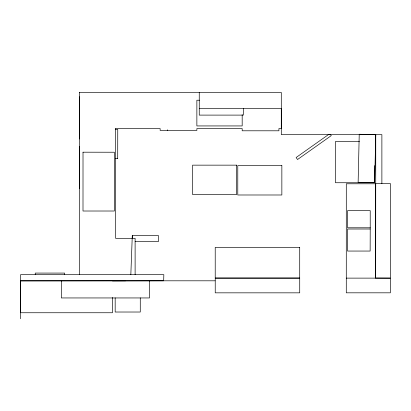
<?xml version="1.0" encoding="UTF-8"?>
<svg xmlns="http://www.w3.org/2000/svg" width="411" height="411" viewBox="0 0 411 411"><rect width="100%" height="100%" fill="white"/><g stroke="black" fill="none" stroke-linecap="round" stroke-linejoin="round"><path stroke-width="0.62" d="M79.328 274.687L79.328 92.234M375.685 278.067L375.685 183.784L346.298 183.784L346.283 292.817L390.368 292.817L390.368 278.124L375.685 278.067L375.757 134.633L359.229 134.253L358.135 182.361L374.657 182.736L375.757 134.633M163.676 280.805L163.83 274.687L20.55 274.687L20.55 318.766M130.832 274.687L132.296 235.498L158.384 235.498L158.384 241.622L135.116 241.622M370.141 229.014L347.567 229.014L347.567 251.054L370.141 251.054L370.219 227.786L370.219 210.643L347.567 210.643L347.567 227.786L370.219 227.786M112.45 297.466L112.45 312.75L20.612 312.75L20.612 280.913L125.596 280.805M112.45 280.913L163.27 280.795M79.328 92.449L281.294 92.449L281.294 128.576L278.92 128.576L278.92 130.796L242.187 130.796L242.187 128.576L196.879 128.576L196.879 130.41L160.146 130.41L160.146 128.576L115.594 128.576M199.422 100.222L196.869 100.222L196.869 125.936L242.177 125.936L242.177 114.648M199.253 108.37L281.294 108.37L281.294 134.633L381.881 134.633L381.881 183.614M115.594 129.393L117.752 129.393L117.705 158.687M359.491 141.487L335.474 141.487L335.474 182.736L374.657 182.736L374.657 165.602M115.594 158.687L117.752 158.687M375.757 183.614L390.45 183.614L390.368 278.124L346.283 278.124M20.55 280.805L215.107 280.805M243.333 108.37L243.333 115.106L199.253 115.106L199.253 92.449M167.493 129.799L167.493 130.41M149.476 280.805L149.476 297.949L61.311 297.949L61.311 280.805M140.274 297.893L140.274 312.021L115.172 312.021L115.172 297.893M135.116 274.687L135.116 238.329L115.594 238.329L115.594 128.458M132.296 235.498L132.296 238.329M79.354 96.739L79.354 138.985M79.354 146.331L79.354 188.577M64.63 274.687L64.63 273.079L35.243 273.079L35.243 274.687M83.017 152.193L83.001 211.013L114.366 211.013L114.366 152.234L83.017 152.193M328.574 134.531L296.125 157.511L297.538 159.509L331.271 135.625L330.495 134.531L328.574 134.531M236.664 165.15L192.584 165.15L192.584 194.542L236.664 194.542L236.664 165.15M281.854 165.602L237.774 165.602L237.774 194.989L281.854 194.989L281.854 165.602M299.711 247.417L215.22 247.417L215.22 278.026L299.711 278.026L299.711 247.417M299.722 278.144L215.23 278.144L215.23 292.838L299.722 292.838L299.722 278.144"/></g></svg>
